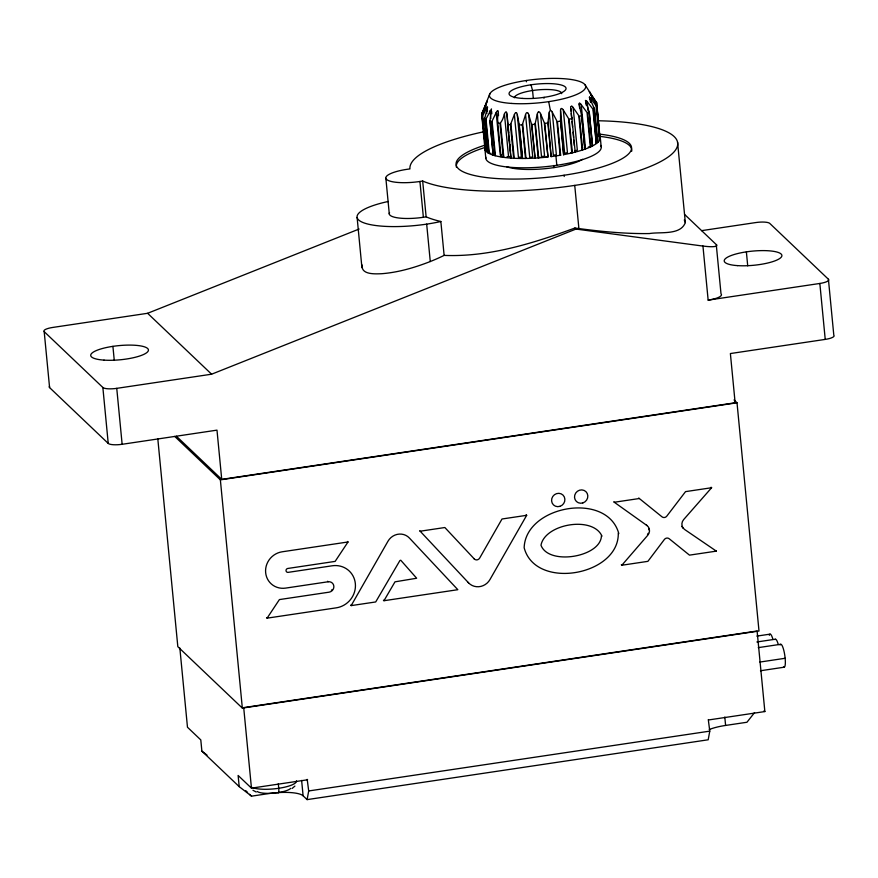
<?xml version="1.0" encoding="UTF-8"?>
<svg xmlns="http://www.w3.org/2000/svg" width="878" height="878" viewBox="0 0 878 878"><rect width="100%" height="100%" fill="white"/><g stroke="black" fill="none" stroke-linecap="round" stroke-linejoin="round"><path stroke-width="1.32" d="M486.138 103.834L485.655 104.68L487.016 101.387M505.947 112.011A1.119 0.889 -70.9 0 0 505.421 112.34L505.388 112.362A2.755 2.206 -70.7 0 0 504.993 112.856A5.048 3.984 -70.4 0 0 504.455 113.92C501.118 126.608 495.719 126.728 498.276 112.933A4.675 3.161 -72.8 0 0 498.254 111.813A2.689 1.811 -73 0 0 498.166 111.287L497.903 110.847M526.427 81.797L526.46 80.491M560.548 120.231L563.61 154.671L560.548 120.231L560.548 110.694A5.048 4.489 53.5 0 1 560.603 109.552M489.968 120.67L493.14 155.121L489.968 120.67L491.45 108.916L485.611 119.737L488.816 153.332L489.661 153.332M561.547 108.466L562.129 108.674A2.689 2.36 55.5 0 1 562.633 109.124A4.675 4.105 55.4 0 1 563.336 110.09L568.549 118.53L571.776 152.827L572.401 152.805L569.131 119.21L571.819 118.596L570.744 108.224A5.016 4.05 58.8 0 1 570.645 107.094A2.689 2.151 59.7 0 1 570.755 106.567L570.777 106.534M548.684 101.639L550.385 110.441L549.43 111.616A4.653 4.478 33 0 0 549.244 112.603L547.883 123.074L551.11 156.624L560.647 155.208L557.42 121.658L558.529 121.46M574.838 150.786L577.329 150.094L573.147 107.544A4.796 3.786 59.8 0 0 572.434 106.589A2.755 2.184 59.9 0 0 571.984 106.227L571.435 105.986M538.576 111.835A1.108 1.087 0.3 0 0 538.049 112.263L538.027 112.296A2.744 2.689 -0.2 0 0 537.687 112.856A5.048 4.928 -4.7 0 0 537.358 113.975L535.009 124.248L538.192 157.908L540.069 157.195M708.283 719.543L709.775 731.133L708.195 739.781L307.102 799.617L308.694 790.957L307.201 779.379M543.976 98.226L544.14 97.326M488.651 152.278L487.751 152.695L484.524 119.145L487.224 108.762A4.675 1.558 -72.3 0 0 487.455 107.654A2.689 0.878 -72.4 0 0 487.564 107.105L487.191 106.677A2.744 0.878 -72.3 0 0 486.873 107.138A5.048 1.536 -71.8 0 0 486.39 108.126L482.263 116.993L481.879 116.247L486.105 104.032M362.197 265.035C360.781 274.957 375.389 273.958 381.809 273.706C398.502 272.399 414.734 267.592 430.275 261.534A60.011 17.143 -19.3 0 0 444.125 255.388C489.101 257.254 533.155 243.283 574.903 228.028C599.575 231.386 624.445 233.921 649.369 233.559C660.497 231.671 680.549 235.513 685.334 222.584L677.553 142.203M589.401 97.096L589.434 97.677A2.744 0.779 61 0 0 589.621 98.182A5.048 1.515 60.7 0 0 590.082 99.247M527.03 112.571A1.108 1.065 -46.2 0 0 526.394 112.966L526.361 113.01A2.733 2.623 -46.2 0 0 525.988 113.536A5.038 4.818 -47.5 0 0 525.549 114.656L522.289 124.852L525.494 158.457L526.185 158.303M511.084 156.69L508.527 156.471L504.422 113.91M485.413 147.471L481.792 113.833L485.611 104.701L482.373 112.428M548.146 122.24L551.11 156.624M484.832 108.411L485.128 107.467M485.435 106.512L485.874 104.767M486.225 104.109L487.081 101.233M485.951 103.516L489.825 93.902M482.121 113.032L483.35 126.355M510.897 123.864L514.234 158.161L513.652 158.249L510.425 124.698L514.376 114.634L518.426 157.206L521.389 157.228L517.285 114.689A4.675 4.236 -63.3 0 0 517.01 113.591A2.678 2.425 -63.8 0 0 516.747 113.097L516.209 112.691M534.965 124.358L531.783 124.456M481.792 113.833L482.077 113.163M497.694 110.771L497.639 110.771A1.108 0.746 -73.2 0 0 497.167 111.023L497.113 111.067A2.744 1.822 -73 0 0 496.761 111.506A5.048 3.292 -72.6 0 0 496.213 112.538L491.614 122.064L494.841 155.615L495.433 155.593L492.086 121.296M596.612 106.403L596.93 105.601L600.168 139.152L599.29 139.02M522.267 124.906L519.282 124.928L517.285 114.689M482.582 116.379L485.962 150.588L482.154 115.369M350.64 605.107L351.167 605.611L387.966 541.243A13.686 12.983 -46.4 0 1 409.367 537.994L457.833 589.698L383.96 600.717L383.423 600.212M473.988 558.649L474.285 558.935A3.424 3.249 -46.4 0 0 479.64 558.123L502.007 518.997L526.679 515.32L526.141 514.815M468.007 582.312L468.545 582.827A13.686 12.983 -46.4 0 0 489.946 579.579L526.679 515.32M351.167 605.611L375.696 601.957L399.907 560.548L400.763 560.241L416.666 578.24L395.001 581.829L383.96 600.717M485.589 119.781L484.524 119.145M266.55 617.651L267.088 618.156L279.402 599.586L329.129 592.167A5.389 5.114 -46.4 0 0 333.849 586.186A5.389 5.114 -46.4 0 0 328.131 581.763L327.593 581.258M267.088 618.156L336.263 607.839A21.785 20.655 -46.4 0 0 355.349 583.661A21.785 20.655 -46.4 0 0 332.224 565.783L288.182 572.357A2.019 1.921 -46.4 0 1 286.03 570.7A2.019 1.921 -46.4 0 1 287.808 568.461L335.133 561.393L348.017 541.978L347.479 541.463M621.317 564.719L621.854 565.234L647.887 561.349L664.394 539.454A3.424 3.249 -46.4 0 1 669.179 538.73L689.482 555.137L716.349 551.132L715.811 550.627M638.723 498.024L662.023 516.846A3.424 3.249 -46.4 0 0 666.797 516.143L685.542 491.625L711.619 487.729L711.081 487.224M754.564 712.607L746.948 722.254L725.601 725.437A28.985 7.112 -5.5 0 0 709.27 729.541M575.167 152.004L571.863 117.707M621.854 565.234L647.799 535.229A6.848 6.486 -46.4 0 0 646.91 525.494L646.384 524.989M716.349 551.132L684.588 529.456A6.848 6.486 -46.4 0 1 683.633 519.611L711.619 487.729M294.898 786.095L292.133 788.444M590.367 101.903L590.115 99.247L594.516 108.96L593.495 109.794L596.228 143.443L592.924 109.146L586.614 100.871L585.417 100.432L589.325 112.362L592.551 145.913L589.116 111.495M579.359 103.275L579.403 103.253A1.108 0.702 62.4 0 0 579.162 103.714L579.151 103.791A2.744 1.745 62.2 0 0 579.162 104.328M589.325 112.362L587.667 113.174L590.905 146.725L590.279 146.813L587.053 112.505L581.225 104.658A4.675 2.93 62.1 0 0 580.512 103.736M485.106 149.809L485.973 149.512M599.608 136.913L596.612 102.836M701.665 230.64L755.859 222.551A11.59 2.843 -5.5 0 1 769.765 223.407L828.415 279.248L833.804 335.187A11.59 2.843 -5.5 0 1 825.232 339.402L730.386 353.549L735.127 402.782L221.728 479.366L216.987 430.143L122.141 444.29A11.59 2.843 -5.5 0 1 108.235 443.423L49.585 387.593L44.196 331.654A11.59 2.843 -5.5 0 1 52.768 327.439L147.614 313.292L359.113 229.037M44.196 331.654L102.858 387.483A11.59 2.843 -5.5 0 0 116.752 388.35L211.598 374.204L575.99 229.059L702.949 246.07L708.151 300.122L819.843 283.462A11.59 2.843 -5.5 0 0 828.415 279.248M579.118 104.317A5.048 3.271 61.6 0 0 579.359 105.448L581.631 115.622L579.425 116.379L582.652 149.929L582.059 149.984L578.789 115.687L573.147 107.544M561.316 108.51L561.251 108.532A1.108 0.988 55.3 0 0 560.833 108.949L560.801 109.026A2.744 2.425 55 0 0 560.625 109.563M599.158 140.14L599.839 139.953L596.502 104.778L591.574 96.174A5.016 0.713 59.1 0 1 590.927 95.12L590.674 94.231L596.513 102.693M584.32 147.339L585.385 147.197L581.225 104.658M560.373 121.12L558.902 121.394M507.616 156.635L507.001 156.745M598.181 120.758A134.488 32.991 -5.5 0 1 639.557 170.464A134.488 32.991 -5.5 0 1 422.68 181.033L419.925 181.483A27.822 6.826 -5.5 0 1 386.572 179.408A27.822 6.826 -5.5 0 1 407.129 169.3L409.949 168.916A134.488 32.991 -5.5 0 1 483.054 131.919M444.125 255.388L440.855 221.497A134.488 32.991 -5.5 0 1 426.126 216.833L423.372 217.283A27.822 6.826 -5.5 0 1 389.558 212.685M174.711 436.399L220.367 479.86L737.015 402.793L758.998 631.019L242.339 708.096L177.828 646.68L157.81 438.824M328.131 581.763L285.624 588.106A18.811 17.834 -46.4 0 1 265.65 572.675A18.811 17.834 -46.4 0 1 282.123 551.801L348.017 541.978M419.629 530.707L420.167 531.212L444.85 527.524L474.285 558.935M613.744 501.744L614.282 502.249L639.25 498.528M756.847 636.111L770.05 634.135M756.891 641.972L775.384 639.217M758.252 647.635L780.718 644.287M759.887 662.056L785.151 658.28M760.469 670.748L784.263 667.192M307.102 799.617L303.108 795.808A28.985 7.112 -5.5 0 0 268.361 793.646L251.514 796.159L239.2 786.644L238.125 775.461L251.459 788.148L307.618 779.774M708.7 719.938L764.859 711.564L757.099 631.008L243.7 707.602L251.459 788.148M308.694 790.957L709.775 731.133M579.557 103.198L580.095 103.406A2.689 1.69 62.3 0 1 580.501 103.758M547.883 123.074L544.667 123.304M589.116 146.922L588.337 146.988M491 153.288L490.133 153.321M571.315 152.816L570.557 152.794M550.495 110.441L551.252 110.76A3.852 3.699 36.7 0 1 552.229 112.175M559.791 155.165L560.647 155.208M510.425 124.698L507.747 124.533L506.99 114.151L507.89 123.458M501.755 155.044L500.284 155.088L496.18 112.527M538.938 111.857L539.586 112.186A2.689 2.634 2.4 0 1 539.981 112.636A4.675 4.577 3.5 0 1 540.508 113.668L544.283 122.711L547.993 157.008L544.766 123.458M560.109 155.186L556.839 120.89L552.262 112.164L556.356 154.715L553.349 155.165L549.244 112.603M596.82 142.258L597.742 142.51L594.516 108.96M546.742 156.789L546.094 156.635M491.504 122.031L489.913 121.559M589.467 97.085L589.72 97.271A2.689 0.735 61 0 1 590.027 97.612A4.675 1.262 60.8 0 1 590.674 98.402M506.233 112.088L506.661 112.527A2.689 2.173 -70.6 0 1 506.847 113.032A4.675 3.775 -70.3 0 1 506.968 114.151M256.233 792.011L252.963 790.277M614.282 502.249L646.91 525.494M179.847 648.052L187.475 727.236L200.799 739.924L201.874 751.118L207.01 755.08M684.829 214.66L716.261 244.578L721.003 293.801A17.395 4.269 -5.5 0 1 708.151 300.122M574.903 228.028L575.99 229.059M734.041 399.951L737.015 402.793M618.277 533.122C619.308 575.485 535.415 590.784 524.155 547.751C525.516 505.519 607.192 490.879 618.814 533.626M601.441 535.635C601.145 556.992 548.64 565.959 540.991 545.238C544.909 523.848 592.837 515.551 601.979 536.14M764.025 710.774L764.859 711.564M147.614 313.292L211.598 374.204M176.445 436.256L221.728 479.366M245.62 790.551L247.585 792.417M249.55 794.294L251.514 796.159M201.874 751.118L239.2 786.644M527.843 112.922L527.897 112.977A2.667 2.568 -44.8 0 1 528.227 113.449M420.167 531.212L468.545 582.827M591.059 102.43L590.674 98.446L596.327 106.051M589.566 91.85L596.085 101.848M585.099 84.925L589.961 92.388M592.902 97.952L589.215 91.652M684.291 219.939L685.334 222.584M593.155 98.391L593.89 99.686M596.766 103L596.502 102.485L598.972 128.956M530.992 84.804L532.551 90.522L533.242 97.634M528.238 113.449A4.675 4.5 -43.9 0 1 528.644 114.524L531.431 123.787L535.064 158.117L531.838 124.566M819.843 283.462L825.232 339.402M746.377 251.854L747.716 265.836M724.8 717.041L725.601 725.437M600.332 137.923L601.178 146.758M599.224 131.601L599.729 136.88M596.096 105.788L599.4 140.085M594.186 108.115L597.49 142.412M591.553 95.428L591.937 99.412M587.173 101.563L588.062 110.869M585.845 102.364L586.098 105.031M581.554 114.744L584.858 149.183L581.631 115.622M579.381 105.437L579.634 108.104M570.744 108.224L570.996 110.891M571.249 113.547L571.765 118.87M572.017 121.526L572.533 126.849M573.049 132.172L573.553 137.495M573.817 140.151L574.322 145.474M574.739 185.39L578.898 228.576M563.325 110.09L567.451 152.64L564.664 153.233L560.548 110.694M564.082 175.238L564.203 176.5M555.928 155.966L556.828 165.294M553.722 165.503L553.919 167.61M540.508 113.668L544.601 156.218L541.506 156.503L537.347 113.975M535.328 123.491L538.631 157.788M528.655 114.524L532.748 157.063L529.719 157.184L525.538 114.656M522.695 124.05L525.999 158.358M519.282 124.928L522.52 158.479L518.964 124.083M508.142 126.114L508.779 132.765M509.163 136.748L509.679 142.071M509.931 144.727L510.579 151.378M507.747 124.533L510.974 158.084L507.539 123.655M500.515 122.931L503.818 157.228L503.259 157.283L500.032 123.732M498.276 112.933L498.528 115.6M497.705 122.503L501.009 156.8M491.57 111.111L491.823 113.767M490.067 110.551L490.835 118.53M487.224 108.762L487.477 111.429M486.368 108.082L486.884 113.394M485.413 105.239L485.699 108.674M486.028 119.046L489.32 153.343M484.689 118.256L487.992 152.552M483.602 128.989L485.128 144.826M481.879 116.247L485.808 158.435M422.68 181.033L426.126 216.833M426.675 224.131L430.275 261.534M419.925 181.483L423.372 217.283M385.859 178.234L389.305 214.034M357.116 217.503L361.923 267.647M301.626 780.421L303.108 795.808M278.304 783.747L278.743 788.29A5.795 1.163 81.5 0 1 277.942 792.615M220.367 479.86L242.339 708.096M112.911 346.36L114.261 360.342M116.752 388.35L122.141 444.29M102.858 387.483L108.235 443.423M296.468 780.838A23.19 5.685 -5.5 0 1 278.864 788.268A23.19 5.685 -5.5 0 1 252.392 787.478M290.684 788.389A17.384 4.269 -5.5 0 1 274.156 793.075A17.384 4.269 -5.5 0 1 257.309 791.506M774.978 639.568A11.59 2.338 81.5 0 1 778.281 644.551M780.125 644.99A11.59 2.338 81.5 0 1 784.734 654.977A11.59 2.338 81.5 0 1 783.571 666.929M769.304 635.31A11.59 2.338 81.5 0 1 772.947 639.469M49.585 387.593A11.59 2.843 -5.5 0 1 49.618 386.232M716.503 244.611A17.769 3.194 10.5 0 1 702.894 246.016M456.406 167.204A88.118 21.61 -5.5 0 1 485.49 147.317M598.719 136.266A88.118 21.61 -5.5 0 1 631.677 151.257M599.663 134.158A88.118 21.61 -5.5 0 1 608.597 164.735A88.118 21.61 -5.5 0 1 481.484 176.873A88.118 21.61 -5.5 0 1 485.271 145.079M440.855 221.497A56.807 13.938 -5.5 0 1 363.525 222.727A56.807 13.938 -5.5 0 1 388.296 201.468M599.29 135.431A57.992 14.224 -5.5 0 1 563.61 154.671M547.993 157.008A57.992 14.224 -5.5 0 1 485.029 147.383M600.64 145.386A57.992 14.224 -5.5 0 1 546.303 166.611A57.992 14.224 -5.5 0 1 485.819 157.162M514.398 114.634A5.048 4.5 -64.2 0 1 514.903 113.547A2.744 2.469 -64.2 0 1 515.265 113.053L515.331 112.999A1.108 0.999 -64.4 0 1 515.891 112.636M514.354 97.798A23.761 5.828 -5.5 0 1 538.313 89.841A23.761 5.828 -5.5 0 1 561.679 93.661M582.608 159.302A43.011 10.547 -5.5 0 1 545.381 168.664A43.011 10.547 -5.5 0 1 506.694 166.754M332.147 589.588A5.389 5.114 -46.4 0 1 331.379 590.389M683.029 528.073A6.848 6.486 -46.4 0 1 681.888 526.35M648.71 528.227A6.848 6.486 -46.4 0 1 648.996 529.884M648.238 533.275A6.848 6.486 -46.4 0 1 647.492 534.461M737.476 265.617A28.985 7.112 -5.5 0 0 781.87 255.915A28.985 7.112 -5.5 0 0 739.77 253.062A28.985 7.112 -5.5 0 0 737.476 265.617M104.021 360.123A28.985 7.112 -5.5 0 0 148.404 350.421A28.985 7.112 -5.5 0 0 106.304 347.556A28.985 7.112 -5.5 0 0 104.021 360.123M511.633 103.439A48.323 11.853 -5.5 0 0 585.637 87.262A48.323 11.853 -5.5 0 0 515.441 82.488A48.323 11.853 -5.5 0 0 511.633 103.439M522.223 98.391A28.59 7.013 -5.5 0 0 566.014 88.81A28.59 7.013 -5.5 0 0 524.473 85.989A28.59 7.013 -5.5 0 0 522.223 98.391M559.912 506.354A6.848 6.486 -46.4 0 0 562.985 495.06A6.848 6.486 -46.4 0 0 551.823 498.55A6.848 6.486 -46.4 0 0 559.912 506.354M582.849 502.929A6.848 6.486 -46.4 0 0 585.922 491.636A6.848 6.486 -46.4 0 0 574.761 495.126A6.848 6.486 -46.4 0 0 582.849 502.929"/></g></svg>
